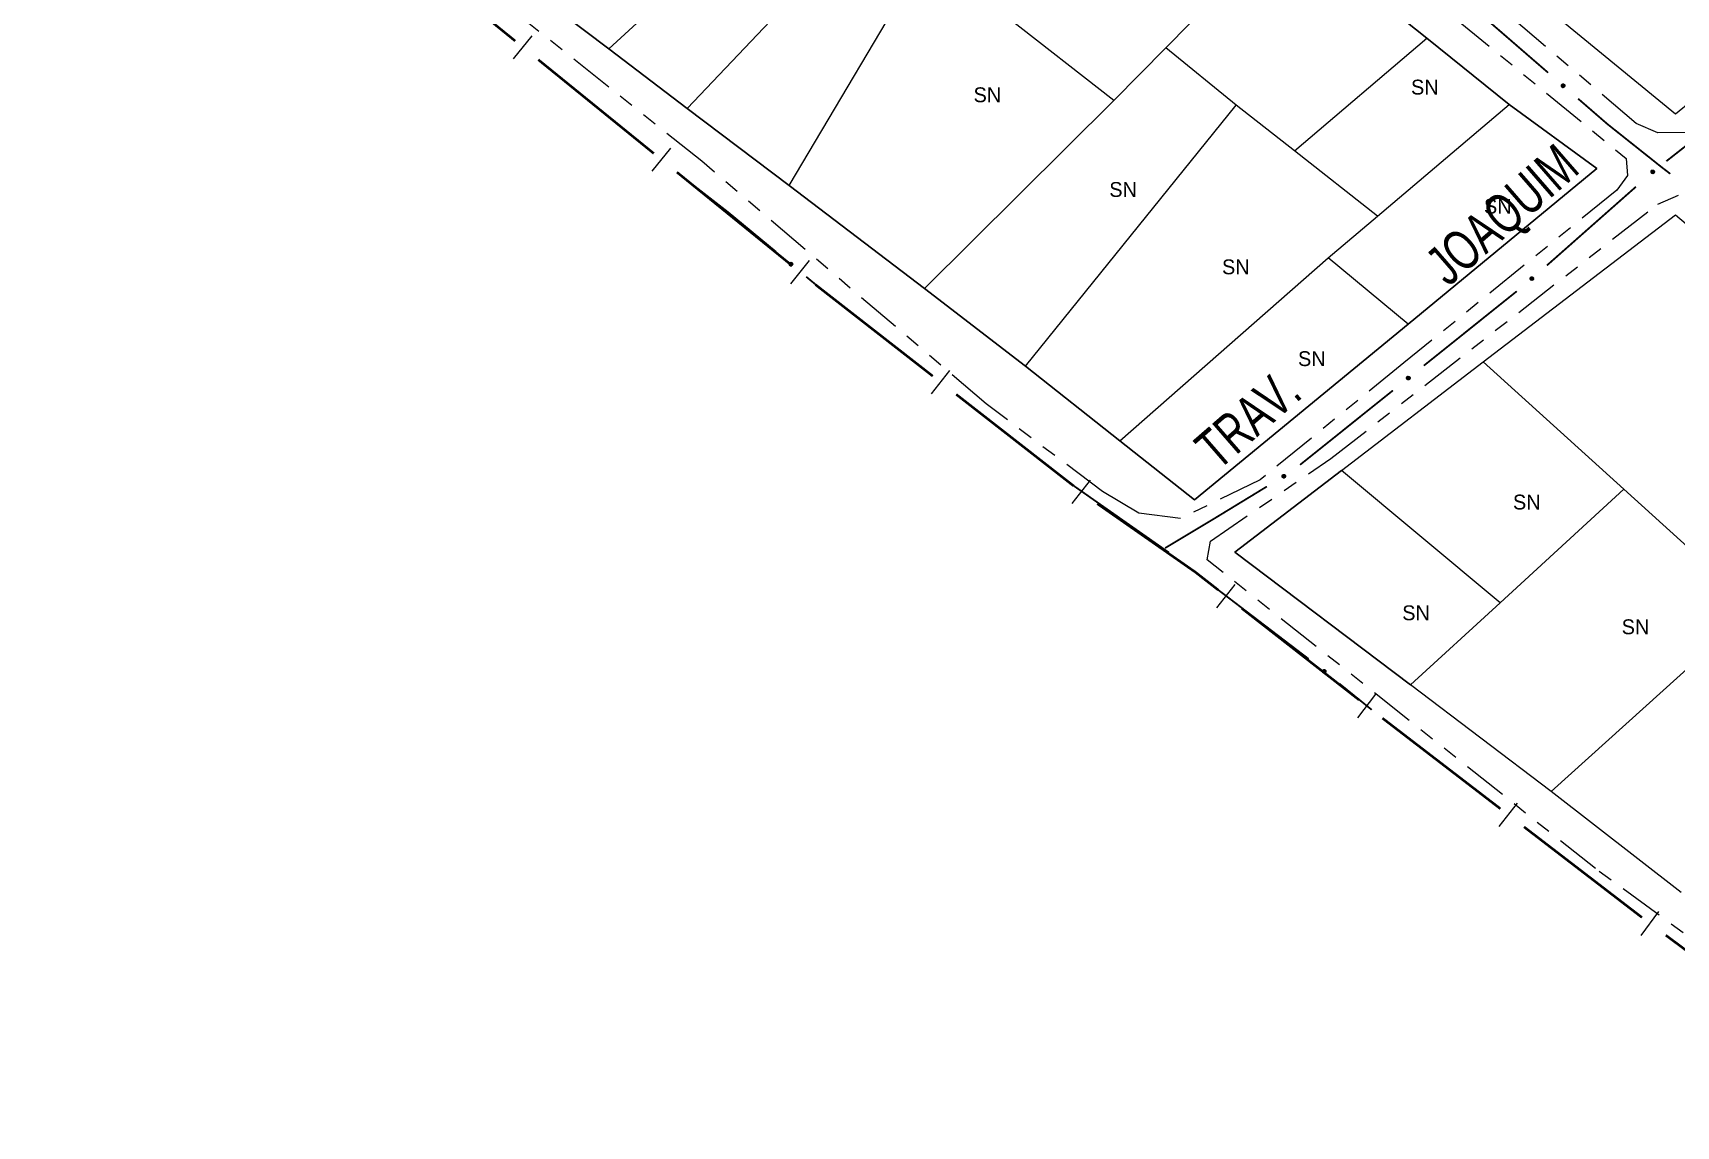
# Model space of a CAD drawing. Extents: x 207981 to 210201, y 4876477 to 4878908.
# Drawn here: x 208830.8 to 208996.5, y 4876824.5 to 4876934.8 of the extents above; entities that cross this region are included whole.
import ezdxf
from ezdxf.enums import TextEntityAlignment as Align

# ---------------------------------------------------------------- set-up
doc = ezdxf.new("R2010")
doc.units = 0
doc.header["$LTSCALE"] = 1.5
doc.header["$MEASUREMENT"] = 0
doc.linetypes.add('TRACO_25', pattern=[8, 3, -1, 1, -1, 1, -1])
for name, color, linetype in [('CD_MALHA_LOTES', 7, 'CONTINUOUS'), ('LM-LIM-SETORES-BAIRROS', 250, 'CONTINUOUS'), ('RU-QUADRA', 210, 'CONTINUOUS'), ('SV-EIXO-RUA-N-PAV', 6, 'CONTINUOUS'), ('SV-RUA-NAO-PAV', 7, 'CONTINUOUS'), ('SV-TXT-RUA-N-PAV', 7, 'CONTINUOUS'), ('Th_NmrPort', 1, 'CONTINUOUS')]:
    doc.layers.add(name, color=color, linetype=linetype)
doc.styles.add('ARIAL', font='ARIAL.SHX')

msp = doc.modelspace()

# ---------------------------------------------------------------- linework, layer by layer
at = {"layer": 'CD_MALHA_LOTES', "linetype": 'Continuous', "flags": 128}
for points in [[(208888.85, 4876933.15), (208908.97, 4876951.67)], [(208896.76, 4876927.15), (208915.45, 4876946.86)], [(208945.02, 4876933.28), (208957.13, 4876945.56)], [(208957.13, 4876945.56), (208971.36, 4876934.25)], [(208907.02, 4876919.38), (208920.85, 4876942.69)], [(209007.97, 4876935.98), (208996.41, 4876926.56), (208977.04, 4876942.51)], [(208888.85, 4876933.15), (208879.43, 4876940.3)], [(208939.79, 4876927.97), (208928.93, 4876936.41)], [(208958.01, 4876922.89), (208971.36, 4876934.25)], [(208971.36, 4876934.25), (208979.65, 4876927.55)], [(208896.76, 4876927.15), (208888.85, 4876933.15)], [(208945.02, 4876933.28), (208939.79, 4876927.97)], [(208952.12, 4876927.48), (208945.02, 4876933.28)], [(208920.68, 4876909.01), (208939.79, 4876927.97)], [(208930.86, 4876901.15), (208952.12, 4876927.48)], [(208958.01, 4876922.89), (208952.12, 4876927.48)], [(208966.36, 4876916.29), (208979.65, 4876927.55)], [(208979.65, 4876927.55), (208988.49, 4876921.09)], [(208907.02, 4876919.38), (208896.76, 4876927.15)], [(208966.36, 4876916.29), (208958.01, 4876922.89)], [(208988.49, 4876921.09), (208969.45, 4876905.41)], [(208920.68, 4876909.01), (208907.02, 4876919.38)], [(208961.38, 4876912.07), (208966.36, 4876916.29)], [(208977.04, 4876901.59), (208996.42, 4876916.43)], [(208996.42, 4876916.43), (209021.81, 4876895)], [(208940.38, 4876893.63), (208961.38, 4876912.07)], [(208969.45, 4876905.41), (208961.38, 4876912.07)], [(208930.86, 4876901.15), (208920.68, 4876909.01)], [(208969.45, 4876905.41), (208947.91, 4876887.68)], [(208940.38, 4876893.63), (208930.86, 4876901.15)], [(208962.74, 4876890.63), (208977.04, 4876901.59)], [(208991.22, 4876888.75), (208977.04, 4876901.59)], [(208947.91, 4876887.68), (208940.38, 4876893.63)], [(208962.74, 4876890.63), (208951.99, 4876882.4)], [(208978.73, 4876877.29), (208962.74, 4876890.63)], [(208978.73, 4876877.29), (208991.22, 4876888.75)], [(209004.43, 4876876.79), (208991.22, 4876888.75)], [(208951.99, 4876882.4), (208969.7, 4876869.01)], [(208969.7, 4876869.01), (208978.73, 4876877.29)], [(208983.9, 4876858.26), (209004.43, 4876876.79)], [(208983.9, 4876858.26), (208969.7, 4876869.01)], [(208996.99, 4876848.07), (208983.9, 4876858.26)]]:
    msp.add_lwpolyline(points, dxfattribs=at)
at = {"layer": 'LM-LIM-SETORES-BAIRROS', "const_width": 0.25}
for points in [[(208867.752763, 4876943.40796), (208879.400579, 4876933.95659)], [(208881.730142, 4876932.066316), (208893.377957, 4876922.614946)], [(208895.70752, 4876920.724672), (208907.355336, 4876911.273302)], [(208909.684899, 4876909.383028), (208909.780754, 4876909.305248)], [(208909.780754, 4876909.305248), (208921.513937, 4876900.159518)], [(208923.880046, 4876898.315194), (208935.710588, 4876889.093574)], [(208938.106787, 4876887.290036), (208947.94831, 4876880.423856)], [(208947.94831, 4876880.423856), (208948.007334, 4876880.382677)], [(208948.007334, 4876880.382677), (208950.315593, 4876878.581203)], [(208952.680587, 4876876.73545), (208964.505556, 4876867.506686)], [(208966.87055, 4876865.660933), (208966.961533, 4876865.589926)], [(208966.961533, 4876865.589926), (208978.767247, 4876856.524824)], [(208981.146698, 4876854.697745), (208993.043951, 4876845.562354)], [(208995.4475, 4876843.767205), (209007.494838, 4876834.830671)]]:
    msp.add_lwpolyline(points, dxfattribs=at)
at = {"layer": 'LM-LIM-SETORES-BAIRROS'}
for points in [[(208879.231963, 4876932.161717), (208881.122237, 4876934.49128)], [(208893.209341, 4876920.820073), (208895.099615, 4876923.149636)], [(208907.18672, 4876909.478429), (208909.076994, 4876911.807992)], [(208921.380478, 4876898.361689), (208923.224802, 4876900.727797)], [(208935.577129, 4876887.295745), (208937.421453, 4876889.661854)], [(208950.181048, 4876876.783455), (208952.0268, 4876879.148449)], [(208964.371011, 4876865.708938), (208966.216764, 4876868.073932)], [(208978.646859, 4876854.726072), (208980.473937, 4876857.105523)], [(208992.947535, 4876843.754009), (208994.734842, 4876846.163477)]]:
    msp.add_lwpolyline(points, dxfattribs=at)
at = {"layer": 'RU-QUADRA', "linetype": 'Continuous', "flags": 128}
for points in [[(208879.43, 4876940.3), (208888.85, 4876933.15), (208896.76, 4876927.15), (208907.02, 4876919.38), (208920.68, 4876909.01), (208930.86, 4876901.15), (208940.38, 4876893.63), (208947.91, 4876887.68), (208969.45, 4876905.41), (208988.49, 4876921.09), (208979.65, 4876927.55), (208971.36, 4876934.25), (208957.13, 4876945.56)], [(209007.97, 4876935.98), (208996.41, 4876926.56), (208977.04, 4876942.51)], [(208996.99, 4876848.07), (208983.9, 4876858.26), (208969.7, 4876869.01), (208951.99, 4876882.4), (208962.74, 4876890.63), (208977.04, 4876901.59), (208996.42, 4876916.43), (209021.81, 4876895)]]:
    msp.add_lwpolyline(points, dxfattribs=at)
at = {"layer": 'SV-EIXO-RUA-N-PAV', "const_width": 0.18}
for points in [[(208977.57306, 4876935.9562), (208983.578642, 4876930.75549)], [(208995.503695, 4876921.832056), (209004.938627, 4876929.247043)], [(208986.602426, 4876928.136955), (208988.870265, 4876926.173054)], [(208988.870265, 4876926.173054), (208989.560837, 4876925.575032)], [(208989.560837, 4876925.575032), (208994.324122, 4876921.786055)], [(208994.324122, 4876921.786055), (208994.998592, 4876921.249546)], [(208994.998592, 4876921.249546), (208995.901862, 4876920.557062)], [(208896.310773, 4876920.235175), (208900.258394, 4876917.166579)], [(208983.448899, 4876911.315417), (208992.441856, 4876919.26065)], [(208900.258394, 4876917.166579), (208900.888361, 4876916.676889)], [(208900.888361, 4876916.676889), (208905.669094, 4876912.725869)], [(208908.752397, 4876910.177685), (208909.523223, 4876909.540639)], [(208909.523223, 4876909.540639), (208910.260954, 4876908.930944)], [(208971.046115, 4876901.211621), (208980.411755, 4876908.71394)], [(208958.558595, 4876891.208529), (208967.924235, 4876898.710848)], [(208935.490756, 4876889.264928), (208945.316777, 4876882.376583)], [(208949.889945, 4876885.780555), (208955.214299, 4876889.025084)], [(208944.946532, 4876882.814507), (208949.233997, 4876885.386986)], [(208949.233997, 4876885.386986), (208949.889945, 4876885.780555)], [(208949.887607, 4876878.915223), (208959.427022, 4876871.635143)], [(208962.545379, 4876869.130272), (208965.654601, 4876866.613778)], [(208965.654601, 4876866.613778), (208965.788096, 4876866.505731)]]:
    msp.add_lwpolyline(points, dxfattribs=at)
at = {"layer": 'SV-EIXO-RUA-N-PAV'}
for points in [[(208985.053982, 4876929.623496), (208985.10271, 4876929.62769), (208985.145447, 4876929.621331), (208985.179566, 4876929.605768), (208985.206129, 4876929.584153), (208985.230814, 4876929.55898), (208985.250102, 4876929.528109), (208985.263921, 4876929.489104), (208985.268471, 4876929.440252), (208985.25908, 4876929.3969), (208985.245611, 4876929.362635), (208985.224668, 4876929.333638), (208985.199811, 4876929.310067), (208985.167082, 4876929.291092), (208985.127417, 4876929.277475), (208985.078184, 4876929.274088), (208985.036328, 4876929.280609), (208985.003723, 4876929.29653), (208984.974705, 4876929.317769), (208984.949812, 4876929.343771), (208984.931052, 4876929.374184), (208984.917414, 4876929.414145), (208984.914714, 4876929.462782), (208984.920743, 4876929.504602), (208984.936201, 4876929.537423), (208984.957754, 4876929.56552), (208984.982702, 4876929.590586), (208985.012927, 4876929.611267), (208985.053982, 4876929.623496)], [(208993.952506, 4876920.752972), (208993.957639, 4876920.801611), (208993.971996, 4876920.842363), (208993.993754, 4876920.872906), (208994.020018, 4876920.894883), (208994.04942, 4876920.91434), (208994.083391, 4876920.927417), (208994.124311, 4876920.933579), (208994.173138, 4876920.928772), (208994.213918, 4876920.911321), (208994.245004, 4876920.891592), (208994.269497, 4876920.865524), (208994.28792, 4876920.836645), (208994.300336, 4876920.800909), (208994.306175, 4876920.75938), (208994.300154, 4876920.710399), (208994.285805, 4876920.670543), (208994.263984, 4876920.641553), (208994.237622, 4876920.617095), (208994.207366, 4876920.597591), (208994.173945, 4876920.584947), (208994.132122, 4876920.579143), (208994.083857, 4876920.585726), (208994.043942, 4876920.599584), (208994.014653, 4876920.620992), (208993.991158, 4876920.647488), (208993.971284, 4876920.676741), (208993.956718, 4876920.710343), (208993.952506, 4876920.752972)], [(208907.170119, 4876911.628161), (208907.218738, 4876911.633477), (208907.26161, 4876911.628104), (208907.296078, 4876911.613331), (208907.323133, 4876911.592334), (208907.348391, 4876911.567736), (208907.368385, 4876911.537317), (208907.383098, 4876911.498641), (208907.388773, 4876911.449907), (208907.380383, 4876911.40635), (208907.367707, 4876911.371783), (208907.347437, 4876911.342312), (208907.32313, 4876911.318175), (208907.290847, 4876911.298451), (208907.251506, 4876911.283924), (208907.202364, 4876911.279403), (208907.16037, 4876911.284959), (208907.127406, 4876911.300124), (208907.097907, 4876911.320689), (208907.072421, 4876911.346111), (208907.052966, 4876911.376084), (208907.03841, 4876911.41572), (208907.034591, 4876911.464282), (208907.039654, 4876911.50623), (208907.054352, 4876911.539398), (208907.075253, 4876911.567984), (208907.099617, 4876911.593618), (208907.129357, 4876911.61499), (208907.170119, 4876911.628161)], [(208981.769513, 4876909.978576), (208981.77184, 4876910.027429), (208981.78383, 4876910.068939), (208981.803796, 4876910.100683), (208981.828753, 4876910.124134), (208981.856988, 4876910.145249), (208981.890151, 4876910.160258), (208981.930648, 4876910.168762), (208981.979671, 4876910.166771), (208982.021387, 4876910.151694), (208982.053556, 4876910.133785), (208982.079507, 4876910.109169), (208982.09956, 4876910.081397), (208982.114011, 4876910.046433), (208982.122229, 4876910.005309), (208982.119034, 4876909.956063), (208982.107, 4876909.915448), (208982.086882, 4876909.885251), (208982.06197, 4876909.859318), (208982.032886, 4876909.838106), (208982.000247, 4876909.823561), (208981.958827, 4876909.815362), (208981.910263, 4876909.819159), (208981.869617, 4876909.830699), (208981.839145, 4876909.850387), (208981.814166, 4876909.875489), (208981.792643, 4876909.90355), (208981.776169, 4876909.936259), (208981.769513, 4876909.978576)], [(208969.304215, 4876899.957321), (208969.308896, 4876900.006005), (208969.322874, 4876900.046889), (208969.344347, 4876900.077633), (208969.370406, 4876900.099853), (208969.399626, 4876900.119582), (208969.433474, 4876900.132974), (208969.474335, 4876900.139516), (208969.523204, 4876900.135163), (208969.564145, 4876900.118091), (208969.595412, 4876900.098652), (208969.620147, 4876900.072813), (208969.638837, 4876900.044106), (208969.651585, 4876900.008487), (208969.65781, 4876899.967014), (208969.652244, 4876899.91798), (208969.638265, 4876899.877992), (208969.616715, 4876899.8488), (208969.590581, 4876899.824099), (208969.560508, 4876899.804314), (208969.527206, 4876899.79136), (208969.485438, 4876899.785168), (208969.437114, 4876899.791303), (208969.397072, 4876899.804789), (208969.367585, 4876899.825924), (208969.343846, 4876899.852201), (208969.323701, 4876899.881267), (208969.308823, 4876899.914732), (208969.304215, 4876899.957321)], [(208956.742204, 4876890.085059), (208956.753065, 4876890.132746), (208956.772151, 4876890.17151), (208956.797376, 4876890.199259), (208956.82606, 4876890.217968), (208956.857561, 4876890.233803), (208956.892843, 4876890.242761), (208956.934204, 4876890.244029), (208956.982117, 4876890.23347), (208957.020542, 4876890.211308), (208957.04907, 4876890.188033), (208957.0703, 4876890.159247), (208957.08517, 4876890.128387), (208957.093264, 4876890.091431), (208957.09414, 4876890.049503), (208957.082355, 4876890.001581), (208957.063383, 4876889.963707), (208957.03828, 4876889.937507), (208957.009205, 4876889.916347), (208956.976851, 4876889.900566), (208956.942167, 4876889.891972), (208956.89995, 4876889.891166), (208956.852806, 4876889.903424), (208956.814815, 4876889.921915), (208956.788269, 4876889.946644), (208956.768081, 4876889.975738), (208956.751815, 4876890.00714), (208956.741333, 4876890.042231), (208956.742204, 4876890.085059)], [(208960.948339, 4876870.564478), (208960.996901, 4876870.570291), (208961.039826, 4876870.565357), (208961.074443, 4876870.550937), (208961.101711, 4876870.530218), (208961.12722, 4876870.50588), (208961.147524, 4876870.475668), (208961.162632, 4876870.437144), (208961.168806, 4876870.388471), (208961.160861, 4876870.34483), (208961.14854, 4876870.310136), (208961.128573, 4876870.280459), (208961.104514, 4876870.256074), (208961.072434, 4876870.236021), (208961.033244, 4876870.221091), (208960.984152, 4876870.216068), (208960.942102, 4876870.221194), (208960.908985, 4876870.23602), (208960.879277, 4876870.256283), (208960.853532, 4876870.281442), (208960.833771, 4876870.311214), (208960.818811, 4876870.350699), (208960.814495, 4876870.39922), (208960.819129, 4876870.441217), (208960.833486, 4876870.474534), (208960.854093, 4876870.503333), (208960.878193, 4876870.529215), (208960.907714, 4876870.55089), (208960.948339, 4876870.564478)]]:
    msp.add_lwpolyline(points, close=True, dxfattribs=at)
for points in [[(208984.914714, 4876929.462782), (208985.167082, 4876929.291092)], [(208984.917414, 4876929.414145), (208985.127417, 4876929.277475)], [(208984.918713, 4876929.481514), (208985.179184, 4876929.302883)], [(208984.919968, 4876929.437106), (208985.144613, 4876929.28589)], [(208984.920743, 4876929.504602), (208985.199811, 4876929.310067)], [(208984.929954, 4876929.392358), (208985.096632, 4876929.280509)], [(208984.930592, 4876929.518159), (208985.20963, 4876929.323449)], [(208984.931052, 4876929.374184), (208985.078184, 4876929.274088)], [(208984.936201, 4876929.537423), (208985.224668, 4876929.333638)], [(208984.944129, 4876929.356617), (208985.052086, 4876929.281179)], [(208984.948659, 4876929.549445), (208985.2321, 4876929.347312)], [(208984.949812, 4876929.343771), (208985.036328, 4876929.280609)], [(208984.957754, 4876929.56552), (208985.245611, 4876929.362635)], [(208984.973808, 4876929.576402), (208985.249752, 4876929.384372)], [(208984.982702, 4876929.590586), (208985.25908, 4876929.3969)], [(208985.001298, 4876929.597723), (208985.260599, 4876929.42191)], [(208985.012927, 4876929.611267), (208985.268471, 4876929.440252)], [(208985.032913, 4876929.615472), (208985.2623, 4876929.465563)], [(208985.053982, 4876929.623496), (208985.263921, 4876929.489104)], [(208985.080617, 4876929.624702), (208985.251145, 4876929.513129)], [(208985.10271, 4876929.62769), (208985.250102, 4876929.528109)], [(208985.127088, 4876929.62417), (208985.23312, 4876929.548594)], [(208985.145447, 4876929.621331), (208985.230814, 4876929.55898)], [(208993.952506, 4876920.752972), (208994.124311, 4876920.933579)], [(208993.956378, 4876920.779352), (208994.098297, 4876920.925597)], [(208993.956384, 4876920.730763), (208994.147116, 4876920.927519)], [(208993.956718, 4876920.710343), (208994.173138, 4876920.928772)], [(208993.957639, 4876920.801611), (208994.083391, 4876920.927417)], [(208993.965723, 4876920.824877), (208994.060055, 4876920.914633)], [(208993.967807, 4876920.696353), (208994.189652, 4876920.917561)], [(208993.971284, 4876920.676741), (208994.213918, 4876920.911321)], [(208993.971996, 4876920.842363), (208994.04942, 4876920.91434)], [(208993.983522, 4876920.665316), (208994.224448, 4876920.899785)], [(208993.991158, 4876920.647488), (208994.245004, 4876920.891592)], [(208994.005215, 4876920.635506), (208994.257482, 4876920.875417)], [(208994.014653, 4876920.620992), (208994.269497, 4876920.865524)], [(208994.032501, 4876920.611828), (208994.276645, 4876920.848826)], [(208994.043942, 4876920.599584), (208994.28792, 4876920.836645)], [(208994.066225, 4876920.593209), (208994.291057, 4876920.81503)], [(208994.083857, 4876920.585726), (208994.300336, 4876920.800909)], [(208994.110063, 4876920.58601), (208994.301178, 4876920.777861)], [(208994.132122, 4876920.579143), (208994.306175, 4876920.75938)], [(208994.155893, 4876920.587318), (208994.297352, 4876920.729731)], [(208994.173945, 4876920.584947), (208994.300154, 4876920.710399)], [(208994.193675, 4876920.59445), (208994.288237, 4876920.686122)], [(208994.207366, 4876920.597591), (208994.285805, 4876920.670543)], [(208907.034591, 4876911.464282), (208907.290847, 4876911.298451)], [(208907.038158, 4876911.483101), (208907.302675, 4876911.310517)], [(208907.03841, 4876911.41572), (208907.251506, 4876911.283924)], [(208907.039654, 4876911.50623), (208907.32313, 4876911.318175)], [(208907.040435, 4876911.438734), (208907.268504, 4876911.292732)], [(208907.049189, 4876911.52001), (208907.332638, 4876911.33178)], [(208907.051449, 4876911.394228), (208907.22066, 4876911.286248)], [(208907.052966, 4876911.376084), (208907.202364, 4876911.279403)], [(208907.054352, 4876911.539398), (208907.347437, 4876911.342312)], [(208907.066443, 4876911.358822), (208907.17611, 4876911.285891)], [(208907.06653, 4876911.551703), (208907.354552, 4876911.356154)], [(208907.072421, 4876911.346111), (208907.16037, 4876911.284959)], [(208907.075253, 4876911.567984), (208907.367707, 4876911.371783)], [(208907.091052, 4876911.579233), (208907.371346, 4876911.39361)], [(208907.099617, 4876911.593618), (208907.380383, 4876911.40635)], [(208907.118043, 4876911.601182), (208907.381326, 4876911.431389)], [(208907.129357, 4876911.61499), (208907.388773, 4876911.449907)], [(208907.149241, 4876911.619654), (208907.382021, 4876911.475069)], [(208907.170119, 4876911.628161), (208907.383098, 4876911.498641)], [(208907.19672, 4876911.629981), (208907.369773, 4876911.522366)], [(208907.218738, 4876911.633477), (208907.368385, 4876911.537317)], [(208907.243191, 4876911.630519), (208907.350936, 4876911.557406)], [(208907.26161, 4876911.628104), (208907.348391, 4876911.567736)], [(208981.769513, 4876909.978576), (208981.930648, 4876910.168762)], [(208981.77184, 4876910.027429), (208981.890151, 4876910.160258)], [(208981.771862, 4876910.005135), (208981.905136, 4876910.159298)], [(208981.774661, 4876909.956626), (208981.953764, 4876910.164023)], [(208981.776169, 4876909.936259), (208981.979671, 4876910.166771)], [(208981.778573, 4876910.051121), (208981.867588, 4876910.146153)], [(208981.78383, 4876910.068939), (208981.856988, 4876910.145249)], [(208981.788044, 4876909.92293), (208981.996802, 4876910.156528)], [(208981.792643, 4876909.90355), (208982.021387, 4876910.151694)], [(208981.805518, 4876909.892848), (208982.032563, 4876910.140782)], [(208981.814166, 4876909.875489), (208982.053556, 4876910.133785)], [(208981.828889, 4876909.864335), (208982.066944, 4876910.118354)], [(208981.839145, 4876909.850387), (208982.079507, 4876910.109169)], [(208981.857491, 4876909.842265), (208982.087604, 4876910.092909)], [(208981.869617, 4876909.830699), (208982.09956, 4876910.081397)], [(208981.89223, 4876909.825615), (208982.103936, 4876910.059997)], [(208981.910263, 4876909.819159), (208982.114011, 4876910.046433)], [(208981.936409, 4876909.820949), (208982.116177, 4876910.023472)], [(208981.958827, 4876909.815362), (208982.122229, 4876910.005309)], [(208981.982089, 4876909.824891), (208982.115125, 4876909.975201)], [(208982.000247, 4876909.823561), (208982.119034, 4876909.956063)], [(208982.019398, 4876909.834183), (208982.108532, 4876909.931141)], [(208982.032886, 4876909.838106), (208982.107, 4876909.915448)], [(208969.304215, 4876899.957321), (208969.474335, 4876900.139516)], [(208969.307842, 4876899.983736), (208969.448396, 4876900.131293)], [(208969.308299, 4876899.935149), (208969.497195, 4876900.133668)], [(208969.308823, 4876899.914732), (208969.523204, 4876900.135163)], [(208969.308896, 4876900.006005), (208969.433474, 4876900.132974)], [(208969.316763, 4876900.029346), (208969.410258, 4876900.119974)], [(208969.320042, 4876899.900847), (208969.539821, 4876900.124105)], [(208969.322874, 4876900.046889), (208969.399626, 4876900.119582)], [(208969.323701, 4876899.881267), (208969.564145, 4876900.118091)], [(208969.336044, 4876899.869957), (208969.574781, 4876900.106653)], [(208969.343846, 4876899.852201), (208969.595412, 4876900.098652)], [(208969.358013, 4876899.84035), (208969.608041, 4876900.082594)], [(208969.367585, 4876899.825924), (208969.620147, 4876900.072813)], [(208969.385518, 4876899.816926), (208969.62745, 4876900.056182)], [(208969.397072, 4876899.804789), (208969.638837, 4876900.044106)], [(208969.419413, 4876899.798621), (208969.642176, 4876900.022521)], [(208969.437114, 4876899.791303), (208969.651585, 4876900.008487)], [(208969.463317, 4876899.79183), (208969.652641, 4876899.985448)], [(208969.485438, 4876899.785168), (208969.65781, 4876899.967014)], [(208969.509133, 4876899.793564), (208969.649262, 4876899.937284)], [(208969.527206, 4876899.79136), (208969.652244, 4876899.91798)], [(208969.546847, 4876899.801046), (208969.640553, 4876899.893593)], [(208969.560508, 4876899.804314), (208969.638265, 4876899.877992)], [(208956.741333, 4876890.042231), (208956.982117, 4876890.23347)], [(208956.742204, 4876890.085059), (208956.934204, 4876890.244029)], [(208956.743422, 4876890.062547), (208956.95613, 4876890.235309)], [(208956.749175, 4876890.110794), (208956.907427, 4876890.239187)], [(208956.750687, 4876890.027026), (208956.997186, 4876890.22038)], [(208956.751815, 4876890.00714), (208957.020542, 4876890.211308)], [(208956.753065, 4876890.132746), (208956.892843, 4876890.242761)], [(208956.762612, 4876889.994345), (208957.02963, 4876890.198605)], [(208956.76385, 4876890.154891), (208956.868155, 4876890.232833)], [(208956.768081, 4876889.975738), (208957.04907, 4876890.188033)], [(208956.772151, 4876890.17151), (208956.857561, 4876890.233803)], [(208956.780618, 4876889.962174), (208957.059543, 4876890.170494)], [(208956.788269, 4876889.946644), (208957.0703, 4876890.159247)], [(208956.804906, 4876889.935429), (208957.075419, 4876890.141818)], [(208956.814815, 4876889.921915), (208957.08517, 4876890.128387)], [(208956.836185, 4876889.912943), (208957.085724, 4876890.106552)], [(208956.852806, 4876889.903424), (208957.093264, 4876890.091431)], [(208956.878861, 4876889.900599), (208957.091368, 4876890.068446)], [(208956.89995, 4876889.891166), (208957.09414, 4876890.049503)], [(208956.924523, 4876889.896466), (208957.081864, 4876890.021109)], [(208956.942167, 4876889.891972), (208957.082355, 4876890.001581)], [(208956.962884, 4876889.89907), (208957.067645, 4876889.978888)], [(208956.976851, 4876889.900566), (208957.063383, 4876889.963707)], [(208960.814495, 4876870.39922), (208961.072434, 4876870.236021)], [(208960.817869, 4876870.418075), (208961.084138, 4876870.248207)], [(208960.818811, 4876870.350699), (208961.033244, 4876870.221091)], [(208960.819129, 4876870.441217), (208961.104514, 4876870.256074)], [(208960.8206, 4876870.373733), (208961.050151, 4876870.230073)], [(208960.828521, 4876870.455095), (208961.113882, 4876870.269775)], [(208960.832069, 4876870.329342), (208961.002376, 4876870.223099)], [(208960.833486, 4876870.474534), (208961.128573, 4876870.280459)], [(208960.833771, 4876870.311214), (208960.984152, 4876870.216068)], [(208960.845538, 4876870.486964), (208961.135546, 4876870.294372)], [(208960.847425, 4876870.294092), (208960.957832, 4876870.222287)], [(208960.853532, 4876870.281442), (208960.942102, 4876870.221194)], [(208960.854093, 4876870.503333), (208961.14854, 4876870.310136)], [(208960.869777, 4876870.514743), (208961.151956, 4876870.331999)], [(208960.878193, 4876870.529215), (208961.160861, 4876870.34483)], [(208960.896541, 4876870.536967), (208961.161548, 4876870.369877)], [(208960.907714, 4876870.55089), (208961.168806, 4876870.388471)], [(208960.927548, 4876870.555757), (208961.161796, 4876870.413562)], [(208960.948339, 4876870.564478), (208961.162632, 4876870.437144)], [(208960.974919, 4876870.566569), (208961.149065, 4876870.460731)], [(208960.996901, 4876870.570291), (208961.147524, 4876870.475668)], [(208961.021382, 4876870.567584), (208961.12987, 4876870.495577)], [(208961.039826, 4876870.565357), (208961.12722, 4876870.50588)]]:
    msp.add_lwpolyline(points, dxfattribs=at)
at = {"layer": 'SV-RUA-NAO-PAV', "linetype": 'TRACO_25'}
for points in [[(208997.440642, 4876924.741408, 9.505839), (208994.63301, 4876924.677553, 9.505839), (208992.463441, 4876925.649686, 9.505839), (208957.664016, 4876955.106987, 9.605422), (208919.093159, 4876985.313859, 9.530735), (208875.261921, 4877016.97626, 9.530735), (208853.821929, 4877035.670066, 9.530735), (208836.219797, 4877050.53371, 9.655213), (208831.679461, 4877056.258185, 9.854379), (208830.75187, 4877059.97825, 9.854379), (208831.15874, 4877061.588398, 9.90417), (208833.473257, 4877064.215688, 9.90417), (208860.02267, 4877089.31889, 10.277605), (208870.203292, 4877098.766525, 10.775519), (208872.183645, 4877100.137538, 10.800415), (208874.316333, 4877100.137538, 10.800415), (208876.524274, 4877096.661971, 10.800415), (208897.236047, 4877079.912228, 10.725728), (208930.948187, 4877052.995299, 10.651041), (208972.911194, 4877020.405173, 10.576354), (209019.59056, 4876983.921869, 10.426979)], [(208974.140594, 4876936.29448, 9.555631), (208991.457864, 4876922.103328, 9.406257), (208991.581013, 4876920.401432, 9.381361), (208990.497722, 4876918.908339, 9.256882), (208969.025667, 4876901.489863, 9.256882), (208954.548828, 4876889.698244, 7.987202), (208946.507764, 4876885.806765, 8.086784), (208942.287742, 4876886.349714, 8.086784), (208938.6225, 4876888.528769, 8.086784), (208926.893847, 4876897.360674, 8.161471), (208898.207512, 4876921.829258, 8.012097), (208863.249171, 4876949.728703, 7.962306)], [(209023.839051, 4876824.517337, 7.339914), (208988.356995, 4876850.4843, 7.688454), (208949.178388, 4876881.642584, 8.061889), (208949.528634, 4876883.510563, 8.036993), (208961.672675, 4876891.853674, 8.261055), (208994.658935, 4876917.514338, 9.281777), (208996.731596, 4876918.412491, 9.281777)]]:
    msp.add_polyline3d(points, dxfattribs=at)

# ---------------------------------------------------------------- texts
at = {"layer": 'SV-TXT-RUA-N-PAV', "style": 'ARIAL', "width": 0.7}
for s, p in [('JOAQUIM', (208973.506113, 4876909.104989)), ('TRAV.', (208950.271334, 4876890.55367))]:
    msp.add_text(s, height=4, rotation=41, dxfattribs=at).set_placement(p)
at = {"layer": 'Th_NmrPort', "color": 1}
for p in [(208925.629022, 4876928.529353), (208969.751494, 4876929.303256), (208939.319022, 4876918.979353), (208977.109658, 4876917.286557), (208950.687382, 4876911.175664), (208958.353327, 4876901.919994), (208980.03473, 4876887.45551), (208968.86473, 4876876.28551), (208990.999156, 4876874.876578)]:
    msp.add_text('SN', height=1.5, dxfattribs=at).set_placement(p, align=Align.MIDDLE_LEFT)

doc.saveas('drawing.dxf')
